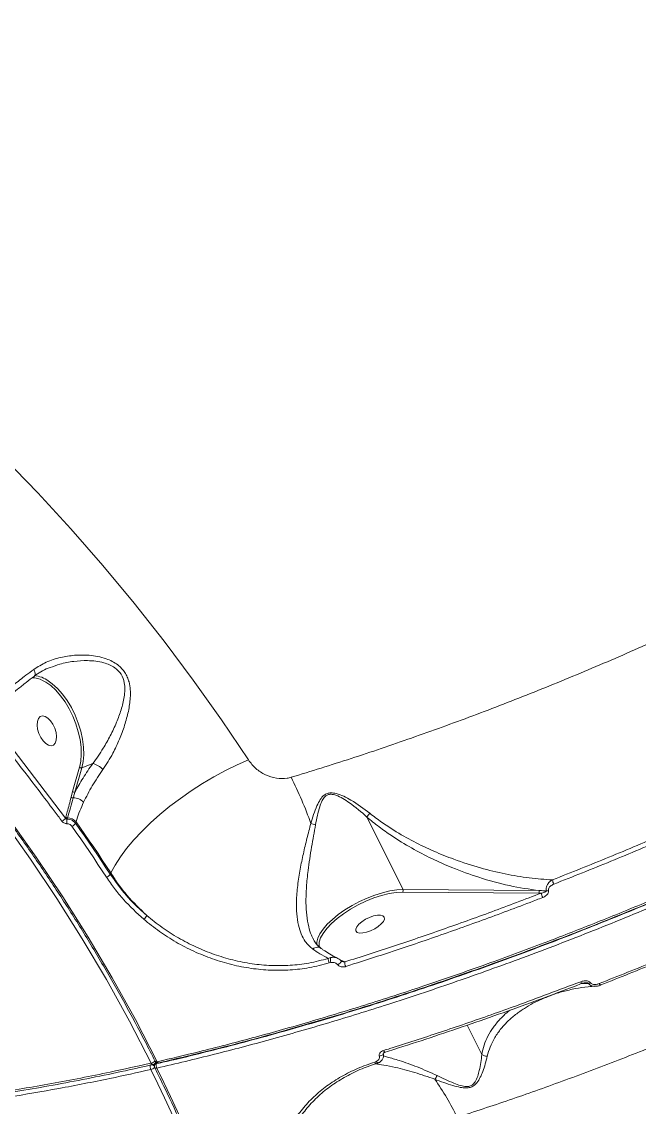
# Model space of a CAD drawing. Header units: millimetres. Extents: x -8607 to 7621, y -5747 to 4382.
# Drawn here: x 5445.1 to 5621.9, y -6.4 to 304.5 of the extents above; entities that cross this region are included whole.
import ezdxf

# ---------------------------------------------------------------- set-up
doc = ezdxf.new("R2010")
doc.units = ezdxf.units.MM
doc.layers.add('DIKOM_ОБЪЕКТ', color=7, linetype='Continuous')

msp = doc.modelspace()

# ---------------------------------------------------------------- linework, layer by layer
at = {"layer": 'DIKOM_ОБЪЕКТ', "color": 7, "linetype": 'Continuous', "lineweight": 15}
for p, q in [((5435.8, 104.94), (5457.612, 76.434)), ((5459.638, 84.011), (5461.615, 90.965)), ((5462.302, 90.795), (5460.324, 83.842)), ((5461.615, 90.965), (5461.697, 91.267)), ((5465.415, 92.039), (5462.302, 90.795)), ((5459.21, 82.39), (5459.638, 84.011)), ((5457.612, 76.434), (5457.684, 76.686)), ((5458.166, 76.481), (5458.064, 76.125)), ((5460.618, 75.399), (5460.485, 74.939)), ((5543.907, 76.701), (5554.252, 55.956)), ((5470.39, 60.346), (5470.593, 60.705)), ((5554.252, 55.956), (5593.173, 55.666)), ((5593.082, 54.97), (5554.161, 55.259)), ((5593.859, 54.965), (5593.082, 54.97)), ((5532.83, 36.241), (5533.51, 36.467)), ((5533.56, 35.062), (5533.081, 34.961)), ((5535.281, 36.383), (5535.169, 36.44)), ((5536.203, 35.813), (5536.461, 35.705)), ((5536.461, 35.705), (5537.578, 35.239)), ((5576.769, 8.712), (5572.586, 17.101)), ((5483.546, 6.454), (5483.202, 5.852)), ((5483.327, 6.318), (5483.446, 6.527)), ((5483.74, 6.311), (5483.662, 6.174)), ((5483.662, 6.174), (5483.968, 6.248)), ((5484.415, 6.234), (5484.402, 6.231)), ((5546.14, 6.538), (5546.578, 6.72)), ((5546.615, 6.078), (5546.644, 6.092))]:
    msp.add_line(p, q, dxfattribs=at)
at = {"layer": 'DIKOM_ОБЪЕКТ', "color": 7, "linetype": 'Continuous', "lineweight": 15, "flags": 128}
for points in [[(5376.269, 234.816), (5387.49, 226.24), (5398.476, 217.405), (5409.222, 208.316), (5419.722, 198.977), (5429.97, 189.394), (5439.961, 179.572), (5449.688, 169.516), (5459.147, 159.231), (5468.333, 148.724), (5477.24, 138.001), (5485.863, 127.066), (5494.198, 115.927), (5502.241, 104.589), (5509.986, 93.058)], [(5482.15, 6.271), (5475.904, 18.316), (5469.321, 30.185), (5462.406, 41.87), (5455.164, 53.365), (5447.598, 64.662), (5439.715, 75.752), (5431.52, 86.63), (5423.017, 97.287), (5414.212, 107.717), (5405.111, 117.913), (5395.721, 127.869), (5386.046, 137.577), (5376.094, 147.031), (5365.871, 156.226), (5355.384, 165.155), (5344.639, 173.812), (5333.644, 182.192), (5322.406, 190.289), (5310.932, 198.098), (5299.229, 205.614), (5287.307, 212.832)], [(5288.443, 213.849), (5300.402, 206.61), (5312.139, 199.072), (5323.648, 191.239), (5334.92, 183.118), (5345.948, 174.713), (5356.726, 166.029), (5367.244, 157.073), (5377.498, 147.851), (5387.48, 138.368), (5397.184, 128.63), (5406.603, 118.645), (5415.731, 108.418), (5424.563, 97.957), (5433.091, 87.267), (5441.312, 76.357), (5449.218, 65.233), (5456.806, 53.902), (5464.071, 42.373), (5471.006, 30.652), (5477.609, 18.747), (5483.874, 6.666)], [(5448.511, 118.991), (5448.693, 118.607), (5448.823, 118.239), (5448.898, 117.899), (5448.915, 117.6), (5448.874, 117.351), (5448.776, 117.161), (5448.701, 117.087)], [(5461.697, 91.267), (5461.976, 92.706), (5462.123, 94.638), (5462.054, 96.718), (5461.77, 98.902), (5461.278, 101.14), (5460.589, 103.384), (5459.716, 105.585), (5458.68, 107.695), (5457.504, 109.667), (5456.212, 111.458), (5454.833, 113.03), (5453.398, 114.347), (5451.938, 115.381), (5451.046, 115.864)], [(5452.689, 115.743), (5453.828, 114.908), (5455.307, 113.55), (5456.729, 111.929), (5458.061, 110.082), (5459.275, 108.048), (5460.343, 105.872), (5461.243, 103.603), (5461.954, 101.288), (5462.461, 98.98), (5462.754, 96.729), (5462.825, 94.583), (5462.673, 92.591), (5462.302, 90.795)], [(5451.184, 98.528), (5451.95, 97.757), (5452.74, 97.283), (5453.491, 97.143), (5454.141, 97.349), (5454.637, 97.885), (5454.941, 98.706), (5455.026, 99.747), (5454.886, 100.923), (5454.533, 102.138), (5453.995, 103.295), (5453.315, 104.299), (5452.549, 105.07), (5451.759, 105.544), (5451.009, 105.684), (5450.359, 105.478), (5449.862, 104.942), (5449.559, 104.121), (5449.474, 103.08), (5449.613, 101.904), (5449.966, 100.689), (5450.505, 99.532), (5451.184, 98.528)], [(5509.986, 93.058), (5506.716, 91.634), (5503.416, 90.027), (5500.114, 88.251), (5496.842, 86.322), (5493.629, 84.258), (5490.504, 82.078), (5487.495, 79.801), (5484.631, 77.449), (5481.938, 75.043), (5479.439, 72.604), (5477.158, 70.155), (5475.115, 67.719), (5473.33, 65.317), (5471.818, 62.972), (5470.593, 60.705)], [(5460.485, 74.939), (5461.752, 73.133), (5463.01, 71.322), (5464.26, 69.506), (5465.503, 67.684), (5466.737, 65.858), (5467.963, 64.026), (5469.18, 62.188), (5470.39, 60.346)], [(5470.593, 60.705), (5469.375, 62.56), (5468.149, 64.41), (5466.914, 66.254), (5465.671, 68.094), (5464.42, 69.928), (5463.161, 71.757), (5461.894, 73.58), (5460.618, 75.399)], [(5469.324, 59.506), (5468.117, 61.344), (5466.902, 63.177), (5465.678, 65.005), (5464.447, 66.828), (5463.208, 68.645), (5461.96, 70.458), (5460.704, 72.265), (5459.441, 74.067)], [(5529.564, 40.053), (5529.564, 40.851), (5529.848, 42.03), (5530.453, 43.306), (5531.364, 44.65), (5532.563, 46.035), (5534.023, 47.429), (5535.712, 48.803), (5537.594, 50.126), (5539.628, 51.371), (5541.77, 52.51), (5543.974, 53.518), (5546.191, 54.373), (5548.374, 55.057), (5550.475, 55.556), (5552.448, 55.857), (5554.252, 55.956)], [(5554.161, 55.259), (5552.31, 55.153), (5550.278, 54.827), (5548.113, 54.289), (5545.869, 53.553), (5543.599, 52.637), (5541.358, 51.562), (5539.201, 50.355), (5537.179, 49.044), (5535.341, 47.661), (5533.732, 46.241), (5532.39, 44.816), (5531.349, 43.422), (5530.632, 42.092), (5530.262, 40.88)], [(5548.847, 48.057), (5548.893, 47.509), (5548.607, 46.846), (5548.013, 46.12), (5547.16, 45.391), (5546.116, 44.717), (5544.966, 44.153), (5543.803, 43.745), (5542.722, 43.526), (5541.809, 43.514), (5541.139, 43.709), (5540.767, 44.096), (5540.722, 44.643), (5541.007, 45.307), (5541.601, 46.033), (5542.454, 46.762), (5543.498, 47.436), (5544.648, 47.999), (5545.811, 48.407), (5546.893, 48.626), (5547.805, 48.639), (5548.475, 48.443), (5548.847, 48.057)], [(5535.532, 34.42), (5535.768, 34.557), (5535.998, 34.724), (5536.203, 34.907), (5536.368, 35.092), (5536.478, 35.264), (5536.524, 35.409), (5536.514, 35.496)], [(5536.514, 35.496), (5536.504, 35.515), (5536.5, 35.521)], [(5605.096, 29.57), (5605.177, 29.418), (5605.255, 29.289), (5605.329, 29.189), (5605.395, 29.121), (5605.451, 29.087), (5605.492, 29.089)], [(5610.429, 29.05), (5610.505, 28.906), (5610.58, 28.782), (5610.649, 28.683), (5610.712, 28.611), (5610.766, 28.571), (5610.809, 28.563), (5610.813, 28.564)], [(5610.813, 28.564), (5610.84, 28.587), (5610.857, 28.643)], [(5548.695, 9.876), (5548.778, 9.724), (5548.865, 9.598), (5548.951, 9.501), (5549.034, 9.438), (5549.11, 9.411), (5549.171, 9.419)], [(5482.15, 6.271), (5482.236, 6.122), (5482.33, 5.999), (5482.429, 5.908), (5482.529, 5.851), (5482.626, 5.831), (5482.688, 5.839)], [(5483.874, 6.666), (5483.712, 6.638), (5483.568, 6.631), (5483.447, 6.646), (5483.354, 6.683), (5483.293, 6.741), (5483.286, 6.753)], [(5484.402, 6.231), (5484.348, 6.225), (5484.252, 6.245), (5484.152, 6.302), (5484.053, 6.394), (5483.959, 6.517), (5483.874, 6.666)], [(5546.14, 6.538), (5546.219, 6.394), (5546.301, 6.273), (5546.384, 6.178), (5546.465, 6.112), (5546.54, 6.078), (5546.608, 6.076), (5546.615, 6.078)], [(5546.578, 6.72), (5546.699, 6.575), (5546.823, 6.457), (5546.944, 6.372), (5547.056, 6.323), (5547.156, 6.312), (5547.224, 6.333)], [(5547.46, 8.258), (5547.735, 8.316), (5548.002, 8.41), (5548.239, 8.531), (5548.427, 8.67), (5548.551, 8.815), (5548.6, 8.956), (5548.592, 9.035)], [(5483.174, 4.911), (5483.184, 4.894), (5483.244, 4.837), (5483.336, 4.799), (5483.457, 4.783), (5483.601, 4.789), (5483.763, 4.817)]]:
    msp.add_lwpolyline(points, dxfattribs=at)
at = {"layer": 'DIKOM_ОБЪЕКТ', "color": 7, "linetype": 'Continuous', "lineweight": 15}
for centre, radius, start, end in [((5447.917, 109.608), 6.995, 63.42603, 89.40091), ((5447.832, 108.769), 8.499, 55.14371, 84.16999), ((5462.09, 91.414), 0.654, 223.41323, 288.84438), ((5464.239, 86.725), 5.442, 41.59228, 77.52208), ((5428.953, 40.522), 104.671, 19.14468, 27.03275), ((5460.112, 84.461), 0.654, 223.41323, 288.84438), ((5459.686, 82.874), 0.679, 225.48384, 282.20638), ((5459.934, 78.314), 3.898, 42.72218, 91.5337), ((5455.765, 77.512), 2.139, 292.47327, 329.73392), ((5458.166, 77.15), 0.669, 223.89807, 270.01169), ((5461.013, 75.323), 3.056, 164.77343, 189.50353), ((5458.161, 73.151), 3.33, 42.45173, 89.91441), ((5458.718, 75.993), 2.058, 290.57002, 329.19268), ((5530.621, 83.493), 9.082, 252.13855, 260.92346), ((5468.672, 61.431), 2.032, 288.71487, 327.74207), ((5553.689, 55.675), 0.629, 318.67213, 26.55134), ((5600.669, 59.219), 3.677, 187.54814, 207.7912), ((5592.61, 55.385), 0.629, 318.67299, 26.55124), ((5597.127, 55.249), 3.28, 184.97618, 208.39185), ((5595.459, 57.268), 1.655, 264.32602, 285.15266), ((5477.524, 50.335), 3.814, 310.83239, 331.64426), ((5533.66, 40.243), 3.457, 169.37976, 192.0453), ((5535.065, 36.015), 2.247, 174.23975, 207.98183), ((5536.14, 35.858), 2.7, 166.96865, 197.15373), ((5534.339, 34.717), 1.937, 65.28436, 115.33806), ((5539.697, 34.952), 2.138, 172.27834, 209.04006), ((5607.074, 30.654), 1.574, 279.91569, 300.34254), ((5481.748, 8.198), 1.968, 281.77537, 322.86001), ((5482.458, 6.812), 1, 282.82361, 330.4053), ((5484.178, 7.205), 1, 206.61038, 282.96535), ((5482.774, 6.63), 0.636, 330.61924, 354.49882), ((5483.475, 5.211), 1.635, 159.50152, 208.71182), ((5482.152, 4.606), 1.196, 39.85332, 100.04196), ((5481.585, 6.496), 2.12, 282.40552, 316.47025), ((5039.395, -213.91), 493.564, 352.95954, 26.25486), ((5484.07, 5.355), 1, 150.2515, 206.39501), ((5483.793, 5.498), 0.689, 101.01413, 149.14283), ((5485.205, 5.607), 1.645, 159.83617, 208.72744), ((5039.617, -214.205), 495.214, 352.9651, 26.2493), ((5559.531, 4.772), 4.91, 320.44112, 335.01856), ((5505.734, -39.495), 70.769, 25.27322, 35.54394)]:
    msp.add_arc(centre, radius, start, end, dxfattribs=at)
for points, knots in [([(5580.452, 850.338), (5581.176, 848.607), (5583.073, 844.066), (5585.576, 835.919), (5587.751, 825.989), (5589.235, 815.507), (5590.073, 804.899), (5590.354, 793.967), (5590.136, 782.917), (5589.396, 770.629), (5588.024, 757.009), (5585.937, 742.223), (5583.285, 727.242), (5580.223, 712.58), (5576.74, 697.915), (5572.936, 683.471), (5568.423, 667.788), (5563.11, 650.822), (5557.003, 632.857), (5550.513, 615.063), (5543.898, 598.003), (5537.043, 581.257), (5530.081, 565.048), (5522.41, 547.973), (5513.986, 530.049), (5504.916, 511.629), (5495.707, 493.707), (5486.678, 476.814), (5477.629, 460.492), (5468.7, 444.929), (5458.841, 428.301), (5448.007, 410.68), (5436.365, 392.49), (5424.796, 375.094), (5413.67, 358.97), (5402.719, 343.653), (5392.09, 329.289), (5380.71, 314.427), (5368.582, 299.182), (5355.941, 283.965), (5343.606, 269.745), (5331.946, 256.869), (5320.652, 244.925), (5309.861, 234.007), (5299.104, 223.572), (5292.043, 217.132), (5288.443, 213.849)], [0, 0, 0, 0, 0.0156509, 0.0410528, 0.0664547, 0.0899044, 0.1133542, 0.1348277, 0.1563011, 0.1771003, 0.2025022, 0.227904, 0.2513538, 0.2748036, 0.2962771, 0.3177505, 0.3385497, 0.3639515, 0.3893534, 0.4128032, 0.436253, 0.4577264, 0.4791999, 0.4999991, 0.5244807, 0.5489623, 0.5715463, 0.5941304, 0.614795, 0.6354597, 0.6554668, 0.6808687, 0.7062706, 0.7297205, 0.7531703, 0.7746438, 0.7961173, 0.8169165, 0.8423185, 0.8677204, 0.8911702, 0.9146201, 0.9360936, 0.9575671, 0.9783663, 1, 1, 1, 1]), ([(5610.398, 766.413), (5610.849, 762.836), (5611.751, 755.672), (5612.234, 743.834), (5612.072, 731.21), (5611.194, 717.745), (5609.612, 703.499), (5607.63, 690.534), (5605.547, 679.192), (5603.598, 669.699), (5601.4, 659.981), (5598.966, 650.094), (5596.306, 640.066), (5593.423, 629.896), (5590.306, 619.55), (5586.967, 609.064), (5583.415, 598.463), (5579.037, 586.001), (5573.684, 571.574), (5567.273, 555.304), (5560.49, 539.005), (5553.462, 522.946), (5546.15, 506.993), (5538.634, 491.283), (5530.618, 475.2), (5522.096, 458.776), (5513.102, 442.134), (5503.892, 425.741), (5494.625, 409.851), (5485.235, 394.32), (5475.813, 379.268), (5465.987, 364.1), (5455.762, 348.864), (5445.2, 333.698), (5434.602, 319.028), (5424.143, 305.07), (5413.736, 291.683), (5403.473, 278.956), (5393.431, 266.972), (5383.631, 255.676), (5377.242, 248.659), (5374.045, 245.147)], [0, 0, 0, 0, 0.03134419, 0.06278625, 0.09437289, 0.12605966, 0.15789521, 0.18983324, 0.20889685, 0.22796047, 0.24711226, 0.26626406, 0.28515516, 0.30404626, 0.32302307, 0.34199989, 0.36083371, 0.37968863, 0.40783653, 0.43605496, 0.46343133, 0.4908725, 0.51724689, 0.54367912, 0.56966771, 0.59786162, 0.62612609, 0.65354693, 0.68103254, 0.70744938, 0.73392402, 0.75995407, 0.78821804, 0.81655262, 0.84404121, 0.87159459, 0.89807625, 0.92461569, 0.95070922, 0.97533148, 1, 1, 1, 1]), ([(5522.189, 88.095), (5527.907, 89.86), (5539.358, 93.395), (5556.722, 99.299), (5574.204, 105.64), (5591.803, 112.463), (5609.453, 119.737), (5627.13, 127.46), (5644.763, 135.607), (5661.259, 143.649), (5676.583, 151.484), (5690.753, 159.039), (5704.772, 166.829), (5718.63, 174.852), (5732.289, 183.088), (5745.733, 191.53), (5758.92, 200.156), (5770.923, 208.337), (5781.78, 216.016), (5791.525, 223.142), (5801.023, 230.325), (5810.273, 237.562), (5819.28, 244.86), (5828.002, 252.183), (5836.419, 259.513), (5844.537, 266.851), (5852.374, 274.215), (5859.926, 281.603), (5867.176, 288.998), (5874.1, 296.378), (5880.687, 303.73), (5886.938, 311.052), (5892.854, 318.349), (5898.408, 325.587), (5903.589, 332.747), (5908.402, 339.832), (5912.859, 346.859), (5917.381, 354.551), (5921.811, 362.86), (5925.97, 371.736), (5929.467, 380.445), (5932.283, 388.956), (5934.418, 397.252), (5935.85, 405.31), (5936.639, 413.152), (5936.573, 418.154), (5936.541, 420.658)], [0, 0, 0, 0, 0.0279517, 0.0559711, 0.0841497, 0.112398, 0.140846, 0.1693659, 0.1980505, 0.2268089, 0.2504876, 0.2742079, 0.2980249, 0.3218842, 0.3458643, 0.3698877, 0.3940102, 0.4181768, 0.4373171, 0.4564794, 0.475545, 0.4946105, 0.5137639, 0.5329172, 0.5518732, 0.5708292, 0.5898716, 0.608914, 0.6280087, 0.6471254, 0.6661455, 0.6851656, 0.7042731, 0.7233807, 0.7422913, 0.7612018, 0.7801984, 0.799195, 0.8241795, 0.8492136, 0.8742975, 0.8994316, 0.9244982, 0.9496151, 0.9747822, 1, 1, 1, 1]), ([(5989.863, 415.321), (5990.557, 413.605), (5992.377, 409.103), (5994.414, 401.382), (5995.701, 392.317), (5995.952, 383.07), (5995.3, 373.973), (5993.833, 364.829), (5991.667, 355.785), (5988.577, 345.924), (5984.401, 335.212), (5979.052, 323.819), (5972.899, 312.489), (5966.241, 301.584), (5959.007, 290.844), (5951.373, 280.413), (5942.562, 269.237), (5932.443, 257.319), (5921.072, 244.888), (5909.206, 232.75), (5897.294, 221.268), (5885.108, 210.141), (5872.866, 199.5), (5859.511, 188.422), (5844.985, 176.942), (5829.494, 165.306), (5813.898, 154.138), (5798.72, 143.748), (5783.612, 133.838), (5768.797, 124.507), (5752.532, 114.665), (5734.769, 104.388), (5715.807, 93.958), (5697.08, 84.158), (5679.172, 75.232), (5661.639, 66.904), (5644.708, 59.236), (5626.666, 51.454), (5607.539, 43.651), (5587.718, 36.074), (5568.483, 29.199), (5550.396, 23.169), (5532.966, 17.763), (5516.395, 13.007), (5499.954, 8.636), (5489.231, 6.107), (5483.763, 4.817)], [0, 0, 0, 0, 0.0156509, 0.0410528, 0.0664547, 0.0899044, 0.1133542, 0.1348277, 0.1563011, 0.1771003, 0.2025022, 0.227904, 0.2513538, 0.2748036, 0.2962771, 0.3177505, 0.3385497, 0.3639515, 0.3893534, 0.4128032, 0.436253, 0.4577264, 0.4791999, 0.4999991, 0.5244807, 0.5489623, 0.5715463, 0.5941304, 0.614795, 0.6354597, 0.6554668, 0.6808687, 0.7062706, 0.7297205, 0.7531703, 0.7746438, 0.7961173, 0.8169165, 0.8423185, 0.8677204, 0.8911702, 0.9146201, 0.9360936, 0.9575671, 0.9783663, 1, 1, 1, 1]), ([(5484.593, 6.399), (5489.738, 7.614), (5501.65, 10.427), (5520.731, 15.576), (5541.757, 21.815), (5563.044, 28.738), (5584.481, 36.293), (5605.973, 44.45), (5627.452, 53.188), (5648.88, 62.506), (5670.224, 72.374), (5691.418, 82.76), (5712.364, 93.611), (5732.964, 104.88), (5752.902, 116.392), (5772.153, 128.116), (5790.718, 140.015), (5808.79, 152.199), (5826.291, 164.614), (5843.144, 177.208), (5859.501, 190.108), (5875.291, 203.303), (5890.467, 216.774), (5904.793, 230.313), (5918.204, 243.858), (5930.635, 257.346), (5942.039, 270.733), (5952.376, 283.995), (5961.649, 297.113), (5969.84, 310.047), (5976.912, 322.737), (5982.831, 335.123), (5987.266, 346.404), (5990.446, 356.623), (5992.619, 365.849), (5994.009, 374.799), (5994.615, 383.553), (5994.404, 392.083), (5993.329, 400.351), (5991.474, 408.278), (5989.528, 413.229), (5988.555, 415.703)], [0, 0, 0, 0, 0.020433, 0.047303, 0.0742577, 0.1012556, 0.1282534, 0.1552081, 0.1820781, 0.2089481, 0.2359028, 0.2629007, 0.2898985, 0.3168532, 0.3437232, 0.3696029, 0.3955582, 0.4215519, 0.4475457, 0.473501, 0.4993806, 0.5262506, 0.5532052, 0.580203, 0.6072008, 0.6341554, 0.6610254, 0.6878953, 0.7148499, 0.7418477, 0.7688455, 0.7958002, 0.8226701, 0.8444425, 0.8662374, 0.8880324, 0.9098048, 0.9323411, 0.9549024, 0.9774637, 1, 1, 1, 1]), ([(5483.874, 6.666), (5487.828, 7.597), (5496.811, 9.712), (5511.043, 13.412), (5526.893, 17.853), (5543.286, 22.813), (5560.551, 28.419), (5577.672, 34.368), (5593.931, 40.375), (5608.927, 46.206), (5623.886, 52.293), (5639.462, 58.933), (5655.716, 66.195), (5672.369, 73.986), (5688.991, 82.129), (5705.456, 90.566), (5720.84, 98.79), (5735.52, 106.955), (5749.907, 115.257), (5764.499, 124.007), (5779.331, 133.262), (5794.288, 142.977), (5808.965, 152.921), (5823.251, 163.018), (5836.365, 172.681), (5848.663, 182.113), (5860.445, 191.507), (5872.112, 201.202), (5883.627, 211.201), (5894.702, 221.269), (5906.23, 232.264), (5918.012, 244.161), (5928.257, 255.233), (5936.424, 264.592), (5943.423, 272.997), (5950.59, 282.111), (5957.93, 292.124), (5964.795, 302.266), (5971.13, 312.527), (5976.766, 322.668), (5981.398, 332.089), (5985.144, 340.782), (5988.415, 349.537), (5991.255, 358.844), (5993.452, 368.622), (5994.728, 378.098), (5995.182, 386.245), (5994.821, 391.069), (5994.678, 392.972)], [0, 0, 0, 0, 0.0168177, 0.0382079, 0.0596352, 0.0825497, 0.1055098, 0.1299496, 0.1518438, 0.1710578, 0.1902987, 0.2120294, 0.2337991, 0.2559754, 0.2796516, 0.3017721, 0.3239336, 0.3438417, 0.3637797, 0.3855105, 0.4072801, 0.4294564, 0.4531326, 0.4752531, 0.4974146, 0.5173228, 0.5372608, 0.5586531, 0.5800826, 0.6016346, 0.6232246, 0.6504523, 0.6777567, 0.6942402, 0.7107407, 0.732133, 0.7535624, 0.7764811, 0.7994455, 0.822589, 0.8457795, 0.864987, 0.8842214, 0.909018, 0.9338147, 0.9586692, 0.9837003, 1, 1, 1, 1]), ([(5484.412, 6.249), (5485.8, 6.565), (5490.518, 7.638), (5498.668, 9.648), (5508.831, 12.267), (5519.045, 15.054), (5529.284, 17.989), (5539.549, 21.077), (5549.845, 24.316), (5560.174, 27.708), (5570.541, 31.253), (5580.948, 34.953), (5591.397, 38.809), (5601.891, 42.821), (5612.436, 46.993), (5623.021, 51.319), (5633.61, 55.785), (5644.16, 60.374), (5654.642, 65.074), (5665.052, 69.882), (5675.394, 74.799), (5685.672, 79.827), (5695.889, 84.968), (5706.05, 90.223), (5716.155, 95.593), (5726.208, 101.08), (5736.212, 106.686), (5746.165, 112.41), (5756.041, 118.237), (5765.799, 124.143), (5775.403, 130.108), (5784.843, 136.125), (5794.125, 142.196), (5803.252, 148.324), (5812.229, 154.51), (5821.056, 160.757), (5829.738, 167.066), (5838.275, 173.438), (5846.671, 179.877), (5854.926, 186.382), (5863.026, 192.943), (5870.938, 199.533), (5878.63, 206.127), (5886.087, 212.713), (5893.314, 219.291), (5900.313, 225.866), (5907.087, 232.438), (5913.638, 239.011), (5919.969, 245.586), (5926.08, 252.164), (5931.974, 258.748), (5937.651, 265.34), (5943.105, 271.932), (5948.317, 278.501), (5953.264, 285.021), (5957.935, 291.477), (5962.328, 297.866), (5966.445, 304.19), (5970.29, 310.453), (5973.863, 316.656), (5977.165, 322.801), (5980.197, 328.89), (5982.959, 334.923), (5985.453, 340.904), (5987.674, 346.829), (5989.62, 352.682), (5991.278, 358.439), (5992.643, 364.082), (5993.714, 369.603), (5994.491, 375.005), (5994.982, 380.293), (5995.165, 385.459), (5995.129, 389.599), (5994.925, 391.973), (5994.862, 392.705)], [0, 0, 0, 0, 0.0059372, 0.0201885, 0.0344435, 0.0486267, 0.0627444, 0.0768127, 0.0908475, 0.1048651, 0.1188815, 0.1329095, 0.1469629, 0.1610578, 0.1752102, 0.189436, 0.2036929, 0.2178968, 0.2320302, 0.2461095, 0.2601509, 0.2741703, 0.2881839, 0.302206, 0.3162489, 0.3303287, 0.3444613, 0.3586627, 0.3729214, 0.3871551, 0.4013087, 0.4154036, 0.4294558, 0.4434815, 0.4574967, 0.4715174, 0.4855543, 0.4996235, 0.5137408, 0.5279224, 0.542176, 0.5564277, 0.5706064, 0.5847219, 0.5987902, 0.6128275, 0.6268498, 0.6408731, 0.6549095, 0.6689737, 0.6830817, 0.6972492, 0.7114922, 0.7257535, 0.7399644, 0.7541075, 0.7681989, 0.7822545, 0.7962903, 0.8103223, 0.8243639, 0.8384279, 0.85253, 0.8666856, 0.8809103, 0.8951802, 0.9094196, 0.9235802, 0.9376792, 0.9517311, 0.9657509, 0.9797531, 0.9937526, 1, 1, 1, 1]), ([(5979.519, 303.035), (5979.196, 301.545), (5978.121, 296.602), (5975.137, 287.8), (5970.6, 276.668), (5965.672, 266.731), (5960.895, 258.181), (5956.613, 251.105), (5951.954, 243.941), (5946.943, 236.73), (5941.599, 229.492), (5935.925, 222.226), (5929.902, 214.905), (5923.55, 207.556), (5916.887, 200.197), (5908.777, 191.626), (5898.999, 181.816), (5887.459, 170.899), (5875.404, 160.105), (5863.054, 149.606), (5850.331, 139.305), (5837.369, 129.287), (5823.658, 119.157), (5809.193, 108.945), (5794.045, 98.739), (5778.639, 88.822), (5763.24, 79.344), (5747.729, 70.21), (5732.254, 61.484), (5716.201, 52.822), (5699.588, 44.26), (5682.52, 35.887), (5665.483, 27.938), (5648.752, 20.522), (5632.186, 13.557), (5615.926, 7.08), (5600.091, 1.128), (5584.7, -4.35), (5574.722, -7.636), (5569.728, -9.281)], [0, 0, 0, 0, 0.0148677, 0.0493362, 0.0839666, 0.1187085, 0.1394457, 0.1601829, 0.1810161, 0.2018492, 0.2223988, 0.2429483, 0.2635911, 0.2842339, 0.3047212, 0.3252314, 0.3558504, 0.3865461, 0.4163259, 0.4461761, 0.4748659, 0.5036186, 0.5318887, 0.5625578, 0.5933036, 0.6231317, 0.6530303, 0.6817663, 0.7105651, 0.7388804, 0.7696257, 0.8004477, 0.8303496, 0.8603219, 0.8891283, 0.9179977, 0.946382, 0.9731658, 1, 1, 1, 1]), ([(5288.073, 213.704), (5289.993, 212.566), (5295.566, 209.264), (5304.654, 203.606), (5315.271, 196.652), (5325.694, 189.452), (5335.92, 182.014), (5345.943, 174.341), (5355.757, 166.437), (5365.357, 158.307), (5374.738, 149.955), (5383.895, 141.386), (5392.822, 132.603), (5401.515, 123.613), (5409.97, 114.42), (5418.181, 105.029), (5426.144, 95.445), (5433.855, 85.673), (5441.309, 75.719), (5448.503, 65.588), (5455.432, 55.285), (5462.093, 44.816), (5468.483, 34.188), (5474.594, 23.403), (5479.497, 14.242), (5482.322, 8.657), (5483.284, 6.758)], [0, 0, 0, 0, 0.022819, 0.0662161, 0.1096141, 0.1530124, 0.1964109, 0.2398096, 0.2832086, 0.3266079, 0.3700074, 0.4134072, 0.4568072, 0.5002075, 0.5436079, 0.5870086, 0.6304095, 0.6738106, 0.7172119, 0.7606133, 0.8040149, 0.8474167, 0.8908185, 0.9342205, 0.9776226, 1, 1, 1, 1]), ([(5448.511, 118.991), (5449.675, 119.721), (5452.047, 121.208), (5456.075, 122.476), (5460.218, 123.14), (5463.8, 123.158), (5466.834, 122.754), (5469.065, 122.164), (5471.005, 121.342), (5472.504, 120.408), (5473.724, 119.315), (5474.645, 118.142), (5475.346, 116.822), (5475.897, 115.184), (5476.199, 113.192), (5476.188, 110.377), (5475.669, 106.954), (5474.573, 102.961), (5473.068, 98.922), (5471.428, 95.445), (5469.817, 92.557), (5468.815, 91.081), (5468.31, 90.338)], [0, 0, 0, 0, 0.07408898, 0.15098791, 0.22052901, 0.29163397, 0.33422889, 0.37742616, 0.40992711, 0.44311943, 0.46935829, 0.49626488, 0.52244248, 0.54922593, 0.58866486, 0.62909548, 0.69621011, 0.76508082, 0.83548662, 0.90765706, 0.9534519, 1, 1, 1, 1]), ([(5465.415, 92.039), (5465.931, 92.729), (5466.971, 94.121), (5468.673, 96.791), (5470.487, 100.034), (5472.217, 103.733), (5473.599, 107.437), (5474.388, 110.552), (5474.642, 113.158), (5474.501, 115.383), (5473.678, 117.679), (5472.029, 119.357), (5470.241, 120.34), (5468.415, 120.982), (5466.279, 121.395), (5463.377, 121.597), (5459.913, 121.369), (5456.298, 120.7), (5454.15, 119.859), (5453.231, 119.498)], [0, 0, 0, 0, 0.05213283, 0.10507915, 0.18548245, 0.26775563, 0.34328169, 0.420392, 0.46300638, 0.50660546, 0.56150637, 0.61612937, 0.65046525, 0.68586291, 0.73276203, 0.78045876, 0.85931789, 0.93979125, 1, 1, 1, 1]), ([(5439.423, 111.675), (5440.554, 112.674), (5442.625, 114.502), (5445.784, 116.984), (5447.752, 118.432), (5448.511, 118.991)], [0, 0, 0, 0, 0.4251179, 0.7780799, 1, 1, 1, 1]), ([(5448.694, 117.093), (5449.294, 117.505), (5450.535, 118.356), (5452.079, 119.152), (5453.026, 119.485), (5453.212, 119.55)], [0, 0, 0, 0, 0.42941608, 0.88761595, 1, 1, 1, 1]), ([(5439.404, 109.349), (5439.492, 109.434), (5440.174, 110.1), (5441.662, 111.424), (5443.875, 113.313), (5446.225, 115.207), (5447.904, 116.474), (5448.706, 117.079)], [0, 0, 0, 0, 0.036009, 0.2796259, 0.5257462, 0.7734892, 1, 1, 1, 1]), ([(5456.582, 75.535), (5456.213, 76.027), (5454.365, 78.489), (5447.138, 88.071), (5440.215, 97.01), (5434.787, 104.019)], [0, 0, 0, 0, 0.05122527, 0.2561273, 1, 1, 1, 1]), ([(5460.324, 83.842), (5461.054, 85.19), (5462.525, 87.909), (5464.447, 90.655), (5465.415, 92.039)], [0, 0, 0, 0, 0.49605662, 1, 1, 1, 1]), ([(5468.31, 90.338), (5467.245, 88.779), (5465.091, 85.625), (5463.568, 82.526), (5462.797, 80.958)], [0, 0, 0, 0, 0.49424191, 1, 1, 1, 1]), ([(5509.986, 93.058), (5510.645, 92.211), (5511.947, 90.538), (5514.78, 88.721), (5517.911, 87.71), (5520.481, 87.657), (5521.818, 88), (5522.189, 88.095)], [0, 0, 0, 0, 0.2385226, 0.47133682, 0.69680498, 0.9159909, 1, 1, 1, 1]), ([(5597.023, 58.736), (5602.41, 60.876), (5613.192, 65.16), (5629.386, 72.021), (5645.589, 79.173), (5656.346, 84.21), (5661.729, 86.73)], [0, 0, 0, 0, 0.2488778, 0.4982002, 0.748873, 1, 1, 1, 1]), ([(5662.263, 85.56), (5656.916, 83.056), (5646.213, 78.044), (5630.024, 70.894), (5613.747, 63.994), (5602.863, 59.669), (5597.416, 57.504)], [0, 0, 0, 0, 0.2488775, 0.4981996, 0.7488726, 1, 1, 1, 1]), ([(5457.684, 76.686), (5457.824, 77.183), (5458.354, 79.061), (5458.847, 80.979), (5459.21, 82.39)], [0, 0, 0, 0, 0.2646963, 1, 1, 1, 1]), ([(5459.829, 82.21), (5459.761, 81.972), (5459.417, 80.78), (5458.851, 78.868), (5458.376, 77.213), (5458.166, 76.481)], [0, 0, 0, 0, 0.1222813, 0.6114381, 1, 1, 1, 1]), ([(5460.324, 83.842), (5460.249, 83.607), (5460.077, 83.068), (5459.919, 82.52), (5459.829, 82.21)], [0, 0, 0, 0, 0.4352963, 1, 1, 1, 1]), ([(5462.797, 80.958), (5462.051, 79.302), (5461.204, 77.425), (5460.68, 75.612), (5460.618, 75.399)], [0, 0, 0, 0, 0.8821406, 1, 1, 1, 1]), ([(5527.835, 74.849), (5528.357, 76.592), (5529.079, 79.002), (5530.422, 81.655), (5531.413, 82.874), (5532.504, 83.515), (5533.728, 83.726), (5535.372, 83.461), (5537.296, 82.686), (5540.584, 80.916), (5542.948, 79.135), (5544.688, 77.825)], [0, 0, 0, 0, 0.231126, 0.3196834, 0.3914237, 0.4367156, 0.4822454, 0.5456917, 0.6388374, 0.7342148, 1, 1, 1, 1]), ([(5543.905, 76.711), (5543.903, 76.713), (5542.319, 78.164), (5540.076, 80.019), (5537.049, 82.047), (5535.291, 82.925), (5533.784, 83.309), (5532.681, 83.158), (5531.743, 82.536), (5530.967, 81.324), (5529.978, 78.659), (5529.521, 76.268), (5529.188, 74.525)], [0, 0, 0, 0, 0.0003162, 0.2742187, 0.3691414, 0.4635431, 0.5235455, 0.5648656, 0.6061822, 0.6747258, 0.7630177, 1, 1, 1, 1]), ([(5543.905, 76.711), (5544.004, 76.87), (5544.186, 77.164), (5544.496, 77.58), (5544.662, 77.791), (5544.688, 77.825)], [0, 0, 0, 0, 0.4994815, 0.9205566, 1, 1, 1, 1]), ([(5544.688, 77.825), (5545.82, 76.951), (5548.084, 75.202), (5552.31, 72.446), (5557.317, 69.601), (5563.072, 66.87), (5569.463, 64.314), (5576.298, 62.101), (5583.501, 60.353), (5590.41, 59.174), (5594.82, 58.882), (5597.023, 58.736)], [0, 0, 0, 0, 0.0661314, 0.1323031, 0.238336, 0.3447311, 0.4509767, 0.593956, 0.7292239, 0.864722, 1, 1, 1, 1]), ([(5457.999, 74.818), (5457.953, 74.82), (5457.744, 74.831), (5457.365, 74.927), (5456.906, 75.174), (5456.69, 75.415), (5456.582, 75.535)], [0, 0, 0, 0, 0.0855851, 0.3893451, 0.6948191, 1, 1, 1, 1]), ([(5457.612, 76.434), (5457.645, 76.383), (5457.71, 76.284), (5457.856, 76.178), (5457.98, 76.133), (5458.049, 76.127), (5458.064, 76.125)], [0, 0, 0, 0, 0.3131238, 0.619667, 0.9171247, 1, 1, 1, 1]), ([(5459.441, 74.067), (5459.337, 74.189), (5459.129, 74.435), (5458.677, 74.691), (5458.284, 74.802), (5458.06, 74.815), (5457.999, 74.818)], [0, 0, 0, 0, 0.2968968, 0.5940668, 0.8895197, 1, 1, 1, 1]), ([(5458.064, 76.125), (5458.166, 76.12), (5458.54, 76.101), (5459.197, 75.927), (5459.956, 75.523), (5460.309, 75.134), (5460.485, 74.939)], [0, 0, 0, 0, 0.1106032, 0.4063325, 0.7035048, 1, 1, 1, 1]), ([(5528.377, 38.909), (5527.618, 39.576), (5526.287, 40.747), (5525.034, 43.184), (5524.194, 45.836), (5523.742, 48.995), (5523.665, 52.833), (5524.017, 57.143), (5524.74, 61.733), (5525.675, 66.242), (5526.723, 70.614), (5527.465, 73.438), (5527.835, 74.849)], [0, 0, 0, 0, 0.1044896, 0.1833863, 0.2623378, 0.3558367, 0.4494206, 0.5631928, 0.6770793, 0.784506, 0.8924056, 1, 1, 1, 1]), ([(5543.907, 76.701), (5543.907, 76.702), (5543.905, 76.705), (5543.904, 76.709), (5543.905, 76.71), (5543.905, 76.711)], [0, 0, 0, 0, 0.3909841, 0.7860417, 1, 1, 1, 1]), ([(5593.173, 55.666), (5590.369, 56.076), (5584.763, 56.895), (5576.377, 59.206), (5568.92, 61.904), (5562.479, 64.756), (5556.673, 67.772), (5551.617, 70.881), (5547.346, 73.875), (5545.053, 75.759), (5543.907, 76.701)], [0, 0, 0, 0, 0.1801421, 0.3602677, 0.5134826, 0.627815, 0.7423229, 0.8564285, 0.9282344, 1, 1, 1, 1]), ([(5529.188, 74.525), (5528.805, 72.406), (5528.03, 68.114), (5527.1, 62.102), (5526.547, 56.73), (5526.391, 52.448), (5526.588, 48.588), (5527.13, 45.486), (5527.761, 43.269), (5528.302, 42.298), (5528.456, 42.022)], [0, 0, 0, 0, 0.191352, 0.3876338, 0.5211104, 0.6575946, 0.7652442, 0.8755615, 0.9645086, 1, 1, 1, 1]), ([(5480.017, 47.449), (5478.019, 49.293), (5474.995, 52.081), (5471.582, 56.22), (5470.078, 58.408), (5469.324, 59.506)], [0, 0, 0, 0, 0.4927635, 0.7454697, 1, 1, 1, 1]), ([(5470.39, 60.346), (5471.872, 58.275), (5474.115, 55.143), (5477.799, 51.269), (5479.851, 49.441), (5480.88, 48.524)], [0, 0, 0, 0, 0.492808, 0.7454984, 1, 1, 1, 1]), ([(5480.88, 48.524), (5478.951, 50.386), (5476.033, 53.204), (5472.753, 57.384), (5471.314, 59.595), (5470.593, 60.705)], [0, 0, 0, 0, 0.4927819, 0.7454818, 1, 1, 1, 1]), ([(5595.295, 55.621), (5595.274, 55.695), (5595.204, 55.933), (5595.19, 56.412), (5595.362, 57.065), (5595.832, 57.838), (5596.442, 58.398), (5596.907, 58.668), (5597.023, 58.736)], [0, 0, 0, 0, 0.0635458, 0.2059318, 0.3867575, 0.5938455, 0.8977465, 1, 1, 1, 1]), ([(5597.416, 57.504), (5597.057, 57.331), (5596.525, 57.074), (5596.047, 56.543), (5595.864, 56.155), (5595.841, 55.86), (5595.879, 55.715), (5595.891, 55.671)], [0, 0, 0, 0, 0.4385519, 0.6486814, 0.8192315, 0.9451773, 1, 1, 1, 1]), ([(5610.429, 29.05), (5615.825, 31.192), (5626.627, 35.48), (5642.852, 42.347), (5659.09, 49.506), (5669.871, 54.548), (5675.266, 57.071)], [0, 0, 0, 0, 0.2488775, 0.4981997, 0.7488727, 1, 1, 1, 1]), ([(5675.55, 56.608), (5670.215, 54.113), (5659.535, 49.117), (5643.383, 41.99), (5627.145, 35.112), (5616.29, 30.8), (5610.857, 28.643)], [0, 0, 0, 0, 0.2488778, 0.4982001, 0.7488729, 1, 1, 1, 1]), ([(5537.578, 35.239), (5542.216, 36.719), (5551.499, 39.682), (5565.543, 44.494), (5579.667, 49.553), (5589.126, 53.16), (5593.859, 54.965)], [0, 0, 0, 0, 0.2491447, 0.4986289, 0.7491418, 1, 1, 1, 1]), ([(5594.241, 53.689), (5593.633, 53.455), (5590.592, 52.281), (5582.684, 49.28), (5570.535, 44.84), (5554.742, 39.34), (5543.881, 35.856), (5537.828, 33.914)], [0, 0, 0, 0, 0.03215732, 0.16079208, 0.41828362, 0.67577517, 1, 1, 1, 1]), ([(5593.173, 55.666), (5593.407, 55.66), (5594.114, 55.642), (5594.822, 55.63), (5595.295, 55.621)], [0, 0, 0, 0, 0.3320291, 1, 1, 1, 1]), ([(5593.859, 54.965), (5594.136, 55.023), (5594.546, 55.108), (5594.995, 55.296), (5595.202, 55.432), (5595.294, 55.541), (5595.295, 55.605), (5595.295, 55.621)], [0, 0, 0, 0, 0.4939038, 0.7308129, 0.8854639, 0.9700829, 1, 1, 1, 1]), ([(5595.891, 55.671), (5595.904, 55.622), (5595.944, 55.467), (5595.914, 55.15), (5595.712, 54.724), (5595.192, 54.149), (5594.618, 53.871), (5594.241, 53.689)], [0, 0, 0, 0, 0.0555185, 0.1783962, 0.3495223, 0.5728916, 1, 1, 1, 1]), ([(5533.081, 34.961), (5531.197, 34.46), (5527.574, 33.496), (5521.943, 32.866), (5516.377, 32.792), (5510.759, 33.304), (5505.168, 34.399), (5499.669, 36.041), (5494.331, 38.194), (5489.237, 40.847), (5484.402, 43.908), (5481.477, 46.27), (5480.017, 47.449)], [0, 0, 0, 0, 0.1070822, 0.2059729, 0.3051836, 0.4040767, 0.5033365, 0.6029167, 0.7021785, 0.8013468, 0.9008323, 1, 1, 1, 1]), ([(5480.88, 48.524), (5482.31, 47.366), (5485.175, 45.049), (5489.911, 42.044), (5494.9, 39.438), (5500.127, 37.323), (5505.511, 35.71), (5510.985, 34.632), (5516.484, 34.126), (5521.932, 34.195), (5527.442, 34.808), (5530.987, 35.751), (5532.83, 36.241)], [0, 0, 0, 0, 0.09927912, 0.19887468, 0.29815287, 0.39742114, 0.49700749, 0.59627227, 0.6950874, 0.79422104, 0.89303303, 1, 1, 1, 1]), ([(5530.697, 39.247), (5530.431, 39.443), (5529.787, 39.916), (5529.044, 40.815), (5528.625, 41.614), (5528.462, 41.925)], [0, 0, 0, 0, 0.3003189, 0.7270756, 1, 1, 1, 1]), ([(5530.647, 39.174), (5530.541, 39.252), (5530.269, 39.452), (5529.674, 39.494), (5529.034, 39.329), (5528.601, 39.08), (5528.411, 38.935), (5528.377, 38.909)], [0, 0, 0, 0, 0.1821861, 0.465321, 0.748457, 0.9550983, 1, 1, 1, 1]), ([(5532.83, 36.241), (5532.029, 36.659), (5530.605, 37.403), (5529.055, 38.45), (5528.377, 38.909)], [0, 0, 0, 0, 0.5623929, 1, 1, 1, 1]), ([(5535.149, 36.482), (5535.082, 36.514), (5534.473, 36.802), (5533.211, 37.522), (5531.766, 38.415), (5530.873, 39.067), (5530.647, 39.232)], [0, 0, 0, 0, 0.0498619, 0.4539317, 0.8617962, 1, 1, 1, 1]), ([(5533.51, 36.467), (5533.786, 36.508), (5534.393, 36.596), (5535.12, 36.496), (5535.478, 36.297), (5535.555, 36.255)], [0, 0, 0, 0, 0.3962562, 0.8704309, 1, 1, 1, 1]), ([(5535.532, 34.42), (5535.431, 34.529), (5535.231, 34.745), (5534.741, 34.979), (5534.168, 35.103), (5533.753, 35.075), (5533.56, 35.062)], [0, 0, 0, 0, 0.2096764, 0.4181568, 0.729856, 1, 1, 1, 1]), ([(5537.828, 33.914), (5537.763, 33.895), (5537.454, 33.806), (5536.906, 33.761), (5536.286, 33.883), (5535.82, 34.106), (5535.628, 34.315), (5535.532, 34.42)], [0, 0, 0, 0, 0.0843516, 0.4026499, 0.6518232, 0.8254915, 1, 1, 1, 1]), ([(5536.499, 35.52), (5536.497, 35.523), (5536.381, 35.733), (5536.06, 36.011), (5535.698, 36.184), (5535.554, 36.253)], [0, 0, 0, 0, 0.0079594, 0.6048676, 1, 1, 1, 1]), ([(5536.7, 35.39), (5536.67, 35.403), (5536.612, 35.427), (5536.549, 35.47), (5536.513, 35.505), (5536.498, 35.522), (5536.495, 35.529), (5536.495, 35.529), (5536.495, 35.529)], [0, 0, 0, 0, 0.23773348, 0.45140296, 0.6164365, 0.7344062, 0.8677313, 1, 1, 1, 1]), ([(5536.7, 35.39), (5536.713, 35.384), (5536.832, 35.325), (5537.097, 35.272), (5537.373, 35.238), (5537.542, 35.239), (5537.578, 35.239)], [0, 0, 0, 0, 0.0399798, 0.3820773, 0.8681524, 1, 1, 1, 1]), ([(5548.695, 9.876), (5549.294, 10.064), (5552.288, 11.002), (5560.095, 13.499), (5572.162, 17.531), (5587.967, 23.085), (5598.966, 27.249), (5605.096, 29.57)], [0, 0, 0, 0, 0.0321573, 0.1607921, 0.4182836, 0.6757752, 1, 1, 1, 1]), ([(5549.167, 9.433), (5549.981, 9.684), (5554.247, 10.997), (5562.01, 13.526), (5572.435, 17.023), (5582.869, 20.673), (5593.317, 24.478), (5600.858, 27.29), (5604.92, 28.877), (5605.489, 29.099)], [0, 0, 0, 0, 0.04385076, 0.2299068, 0.41551626, 0.60046765, 0.78499056, 0.96992681, 1, 1, 1, 1]), ([(5596.278, 25.518), (5596.456, 25.591), (5597.647, 26.083), (5600.073, 26.802), (5603.537, 27.614), (5606.67, 28.117), (5608.677, 28.245), (5609.407, 28.291)], [0, 0, 0, 0, 0.0458891, 0.3078652, 0.5804859, 0.8475397, 1, 1, 1, 1]), ([(5605.096, 29.57), (5605.245, 29.621), (5605.715, 29.784), (5606.453, 29.878), (5607.155, 29.776), (5607.611, 29.58), (5607.783, 29.391), (5607.869, 29.296)], [0, 0, 0, 0, 0.16055729, 0.5081498, 0.73185873, 0.86536946, 1, 1, 1, 1]), ([(5605.499, 29.068), (5605.569, 29.101), (5605.86, 29.24), (5606.226, 29.308), (5606.498, 29.284), (5606.512, 29.283)], [0, 0, 0, 0, 0.2287349, 0.9615772, 1, 1, 1, 1]), ([(5607.345, 29.104), (5607.196, 29.103), (5606.593, 29.098), (5605.993, 29.092), (5605.542, 29.088)], [0, 0, 0, 0, 0.2483231, 1, 1, 1, 1]), ([(5607.345, 29.104), (5607.325, 29.121), (5607.283, 29.159), (5607.161, 29.212), (5606.919, 29.269), (5606.685, 29.294), (5606.531, 29.284), (5606.512, 29.283)], [0, 0, 0, 0, 0.0848502, 0.1818633, 0.4266488, 0.9286607, 1, 1, 1, 1]), ([(5609.407, 28.291), (5609.296, 28.27), (5608.899, 28.195), (5608.316, 28.356), (5607.717, 28.657), (5607.472, 28.952), (5607.345, 29.104)], [0, 0, 0, 0, 0.1383549, 0.4981039, 0.74136, 1, 1, 1, 1]), ([(5607.869, 29.296), (5607.951, 29.205), (5608.114, 29.024), (5608.541, 28.842), (5609.191, 28.754), (5609.864, 28.85), (5610.294, 29.002), (5610.429, 29.05)], [0, 0, 0, 0, 0.1388676, 0.2767759, 0.4965982, 0.8418705, 1, 1, 1, 1]), ([(5609.337, 28.253), (5609.376, 28.251), (5609.731, 28.236), (5610.243, 28.345), (5610.665, 28.53), (5610.803, 28.591)], [0, 0, 0, 0, 0.07778, 0.6988276, 1, 1, 1, 1]), ([(5596.351, 25.515), (5595.566, 25.226), (5592.939, 24.26), (5589.649, 22.453), (5586.437, 20.207), (5584.119, 18.187), (5582.034, 15.896), (5580.373, 13.449), (5579.1, 10.906), (5578.605, 9.115), (5578.357, 8.215)], [0, 0, 0, 0, 0.0931055, 0.311404, 0.4316757, 0.552387, 0.6747983, 0.798003, 0.8985463, 1, 1, 1, 1]), ([(5253.501, 23.042), (5254.67, 22.018), (5257.77, 19.301), (5263.538, 15.315), (5270.728, 11.051), (5278.495, 7.25), (5286.756, 3.886), (5295.493, 0.952), (5304.801, -1.59), (5314.73, -3.744), (5325.267, -5.492), (5336.42, -6.822), (5348.111, -7.717), (5360.814, -8.189), (5374.554, -8.169), (5389.374, -7.588), (5404.761, -6.443), (5420.695, -4.728), (5436.988, -2.466), (5453.569, 0.331), (5468.602, 3.259), (5478.229, 5.4), (5482.15, 6.271)], [0, 0, 0, 0, 0.0299462, 0.0794459, 0.1292186, 0.1790832, 0.2271097, 0.2752187, 0.3235783, 0.372022, 0.4214318, 0.4709315, 0.5207042, 0.5705688, 0.6265238, 0.6824789, 0.7385646, 0.7950486, 0.851667, 0.9067943, 0.9620465, 1, 1, 1, 1]), ([(5253.616, 22.74), (5254.378, 22.077), (5256.385, 20.326), (5259.942, 17.669), (5264.257, 14.747), (5268.859, 11.988), (5273.735, 9.382), (5278.885, 6.936), (5284.288, 4.657), (5289.925, 2.555), (5295.779, 0.637), (5301.849, -1.098), (5308.137, -2.652), (5314.644, -4.025), (5321.372, -5.218), (5328.322, -6.231), (5335.496, -7.066), (5342.896, -7.721), (5350.525, -8.198), (5358.382, -8.494), (5366.443, -8.611), (5374.676, -8.547), (5383.054, -8.301), (5391.568, -7.875), (5400.222, -7.268), (5409.019, -6.482), (5417.962, -5.516), (5427.054, -4.37), (5436.296, -3.045), (5445.691, -1.538), (5455.242, 0.148), (5464.954, 2.021), (5474.103, 3.911), (5480.059, 5.255), (5482.686, 5.848)], [0, 0, 0, 0, 0.0192715, 0.0508276, 0.0824679, 0.1142272, 0.1461391, 0.1782369, 0.2104148, 0.2424578, 0.2743536, 0.3061367, 0.3378414, 0.3695026, 0.4011549, 0.432829, 0.4645527, 0.4963616, 0.528291, 0.5603767, 0.592586, 0.6247109, 0.6566555, 0.6884683, 0.7201856, 0.7518435, 0.783478, 0.8151252, 0.8468093, 0.8785665, 0.9104327, 0.9424442, 0.9746145, 1, 1, 1, 1]), ([(5482.041, 4.425), (5478.124, 3.56), (5469.251, 1.599), (5455.659, -1.054), (5441.268, -3.538), (5427.135, -5.617), (5413.198, -7.301), (5399.509, -8.573), (5386.084, -9.419), (5373.032, -9.827), (5360.545, -9.792), (5348.645, -9.331), (5337.32, -8.461), (5326.439, -7.173), (5315.962, -5.457), (5305.931, -3.305), (5296.368, -0.706), (5287.354, 2.325), (5279.023, 5.745), (5271.369, 9.52), (5264.404, 13.652), (5258.568, 17.685), (5255.333, 20.503), (5253.991, 21.672)], [0, 0, 0, 0, 0.0379653, 0.086007, 0.1341311, 0.1825059, 0.2309649, 0.2803902, 0.3299055, 0.3796939, 0.4295741, 0.4776157, 0.5257399, 0.5741146, 0.6225736, 0.671999, 0.7215142, 0.7713026, 0.8211829, 0.8692239, 0.9173475, 0.9657217, 1, 1, 1, 1]), ([(5576.769, 8.712), (5576.978, 9.638), (5577.399, 11.499), (5578.549, 14.106), (5580.075, 16.61), (5582.042, 18.94), (5583.667, 20.539), (5584.698, 21.291), (5584.894, 21.433)], [0, 0, 0, 0, 0.1700819, 0.3419121, 0.5430003, 0.7455472, 0.9516868, 1, 1, 1, 1]), ([(5547.46, 8.258), (5547.45, 8.301), (5547.41, 8.465), (5547.432, 8.785), (5547.635, 9.208), (5548.057, 9.62), (5548.475, 9.788), (5548.695, 9.876)], [0, 0, 0, 0, 0.0579486, 0.2245, 0.4300547, 0.7004928, 1, 1, 1, 1]), ([(5548.598, 9.024), (5548.598, 9.029), (5548.598, 9.04), (5548.719, 9.196), (5548.919, 9.333), (5549.096, 9.384), (5549.168, 9.405)], [0, 0, 0, 0, 0.2132585, 0.494634, 0.7919006, 1, 1, 1, 1]), ([(5517.373, -29.591), (5517.455, -27.683), (5517.607, -24.166), (5518.743, -19.26), (5520.361, -14.843), (5522.563, -10.69), (5525.327, -6.85), (5528.604, -3.351), (5532.36, -0.218), (5536.574, 2.493), (5541.153, 4.808), (5544.479, 5.962), (5546.14, 6.538)], [0, 0, 0, 0, 0.1166812, 0.2150846, 0.3137979, 0.4122009, 0.510061, 0.6082268, 0.7060845, 0.8039539, 0.9021323, 1, 1, 1, 1]), ([(5546.458, 6.033), (5546.605, 6.073), (5546.874, 6.145), (5547.1, 6.296), (5547.203, 6.364)], [0, 0, 0, 0, 0.54695793, 1, 1, 1, 1]), ([(5546.578, 6.72), (5546.772, 6.844), (5547.123, 7.07), (5547.423, 7.524), (5547.524, 7.929), (5547.479, 8.164), (5547.46, 8.258)], [0, 0, 0, 0, 0.3467093, 0.6312456, 0.8513066, 1, 1, 1, 1]), ([(5547.217, 6.345), (5547.304, 6.388), (5547.655, 6.562), (5548.143, 7.012), (5548.56, 7.697), (5548.725, 8.405), (5548.617, 8.84), (5548.571, 9.028)], [0, 0, 0, 0, 0.0884394, 0.3589088, 0.6003329, 0.8270729, 1, 1, 1, 1]), ([(5548.641, 8.307), (5549.028, 8.206), (5550.338, 7.863), (5553.565, 6.889), (5558.304, 5.251), (5562.071, 3.557), (5563.981, 2.698)], [0, 0, 0, 0, 0.0985579, 0.3334829, 0.6620223, 1, 1, 1, 1]), ([(5578.357, 8.215), (5577.992, 6.774), (5577.498, 4.826), (5576.403, 2.209), (5575.582, 0.786), (5574.563, -0.225), (5573.487, -0.731), (5572.166, -0.908), (5570.463, -0.696), (5567.377, 0.147), (5565.02, 1.016), (5563.316, 1.645)], [0, 0, 0, 0, 0.2657862, 0.3593773, 0.4543063, 0.5177528, 0.5632827, 0.6085748, 0.6803153, 0.7688732, 1, 1, 1, 1]), ([(5563.981, 2.698), (5565.562, 1.938), (5567.732, 0.895), (5570.582, -0.174), (5572.127, -0.508), (5573.322, -0.402), (5574.259, 0.079), (5575.066, 1.095), (5575.677, 2.516), (5576.35, 5.199), (5576.639, 7.256), (5576.777, 8.7), (5576.777, 8.702)], [0, 0, 0, 0, 0.2369823, 0.3252742, 0.3938178, 0.4351344, 0.4764545, 0.5364569, 0.6308586, 0.7257813, 0.9996838, 1, 1, 1, 1]), ([(5576.777, 8.702), (5576.776, 8.702), (5576.774, 8.704), (5576.771, 8.708), (5576.77, 8.71), (5576.769, 8.712)], [0, 0, 0, 0, 0.241083, 0.5651089, 1, 1, 1, 1]), ([(5578.357, 8.215), (5578.312, 8.217), (5578.035, 8.232), (5577.467, 8.335), (5577.021, 8.572), (5576.777, 8.702)], [0, 0, 0, 0, 0.07944452, 0.49718244, 1, 1, 1, 1]), ([(5483.174, 4.911), (5484.131, 2.963), (5486.909, -2.692), (5491.29, -12.156), (5496.219, -23.518), (5500.853, -35.006), (5505.195, -46.61), (5509.24, -58.324), (5512.988, -70.142), (5516.435, -82.057), (5519.58, -94.063), (5522.421, -106.154), (5524.957, -118.322), (5527.187, -130.562), (5529.108, -142.866), (5530.721, -155.227), (5532.023, -167.64), (5533.015, -180.098), (5533.696, -192.593), (5534.066, -205.118), (5534.124, -217.668), (5533.87, -230.234), (5533.305, -242.811), (5532.426, -255.391), (5531.44, -265.935), (5530.706, -272.281), (5530.457, -274.438)], [0, 0, 0, 0, 0.0228181, 0.0662199, 0.1096223, 0.1530249, 0.1964274, 0.2398298, 0.2832323, 0.3266346, 0.3700369, 0.4134391, 0.4568412, 0.5002431, 0.5436449, 0.5870465, 0.630448, 0.6738492, 0.7172503, 0.7606512, 0.8040518, 0.8474522, 0.8908524, 0.9342523, 0.977652, 1, 1, 1, 1]), ([(5546.711, 6.172), (5545.087, 5.608), (5541.834, 4.479), (5537.355, 2.211), (5533.234, -0.446), (5529.562, -3.518), (5526.36, -6.948), (5523.66, -10.714), (5521.511, -14.787), (5519.933, -19.12), (5518.826, -23.932), (5518.682, -27.381), (5518.604, -29.253)], [0, 0, 0, 0, 0.0977724, 0.195857, 0.2936314, 0.3914579, 0.4895939, 0.587424, 0.6858965, 0.7846799, 0.8831543, 1, 1, 1, 1]), ([(5563.316, 1.645), (5561.383, 2.334), (5558.457, 3.377), (5554.745, 4.394), (5551.739, 5.112), (5548.782, 5.689), (5547.108, 5.923), (5546.334, 6.031)], [0, 0, 0, 0, 0.2986642, 0.4520703, 0.6068942, 0.8181193, 1, 1, 1, 1])]:
    msp.add_open_spline(points, degree=3, knots=knots, dxfattribs=at)

doc.saveas('drawing.dxf')
